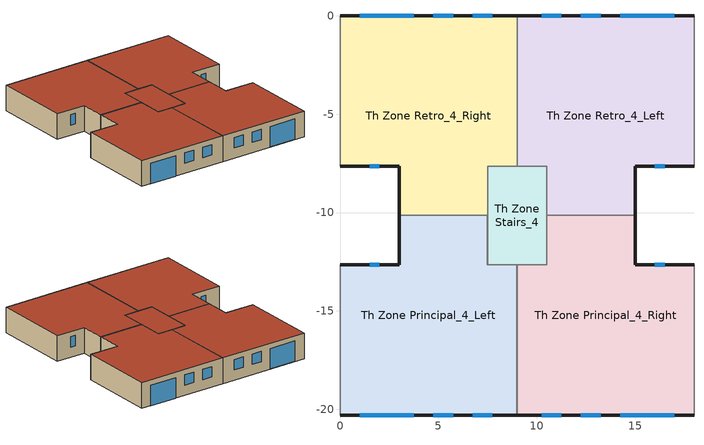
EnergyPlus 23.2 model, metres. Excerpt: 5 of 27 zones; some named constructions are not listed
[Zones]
Th Zone Principal_4_Left
 floor to Th Zone Principal_3_Left (Floor-Hollow Slab Between Floors): 9,-20.3 0,-20.3 0,-12.65 3,-12.65 3,-10.15 7.5,-10.15 7.5,-12.65 9,-12.65 z10.7
 wall outside (Facades): 0,-20.3 9,-20.3 / 3,-10.15 3,-12.65 0,-12.65 z10.7:13.2
 wall adiabatic (Dividing Wall): 0,-12.65 0,-20.3 z10.7:13.2
 wall to Th Zone Retro_4_Right (Internal Walls): 7.5,-10.15 3,-10.15 z10.7:13.2
 wall to Th Zone Principal_4_Right (Internal Walls): 9,-20.3 9,-12.65 z10.7:13.2
 wall to Th Zone Stairs_4 (Internal Walls): 9,-12.65 7.5,-12.65 7.5,-10.15 z10.7:13.2
 window (Window): 1,-20.3 3.75,-20.3 z10.7:12.7; 4.75,-20.3 5.75,-20.3 / 6.75,-20.3 7.75,-20.3 / 2,-12.65 1.5,-12.65 z11.7:12.7
 roof outside (Roof): 0,-20.3 9,-20.3 9,-12.65 7.5,-12.65 7.5,-10.15 3,-10.15 3,-12.65 0,-12.65 z13.2
Th Zone Principal_4_Right
 floor to Th Zone Principal_3_Right (Floor-Hollow Slab Between Floors): 18,-20.3 9,-20.3 9,-12.65 10.5,-12.65 10.5,-10.15 15,-10.15 15,-12.65 18,-12.65 z10.7
 wall outside (Facades): 9,-20.3 18,-20.3 / 18,-12.65 15,-12.65 15,-10.15 z10.7:13.2
 wall to Th Zone Retro_4_Left (Internal Walls): 15,-10.15 10.5,-10.15 z10.7:13.2
 wall adiabatic (Dividing Wall): 18,-20.3 18,-12.65 z10.7:13.2
 wall to Th Zone Stairs_4 (Internal Walls): 10.5,-10.15 10.5,-12.65 9,-12.65 z10.7:13.2
 window (Window): 14.25,-20.3 17,-20.3 z10.7:12.7; 12.25,-20.3 13.25,-20.3 / 10.25,-20.3 11.25,-20.3 / 16.5,-12.65 16,-12.65 z11.7:12.7
 roof outside (Roof): 9,-20.3 18,-20.3 18,-12.65 15,-12.65 15,-10.15 10.5,-10.15 10.5,-12.65 9,-12.65 z13.2
Th Zone Retro_4_Left
 floor to Th Zone Retro_3_Left (Floor-Hollow Slab Between Floors): 18,-7.65 15,-7.65 15,-10.15 10.5,-10.15 10.5,-7.65 9,-7.65 9,0 18,0 z10.7
 wall outside (Facades): 15,-10.15 15,-7.65 18,-7.65 / 18,0 9,0 z10.7:13.2
 wall adiabatic (Dividing Wall): 18,-7.65 18,0 z10.7:13.2
 wall to Th Zone Retro_4_Right (Internal Walls): 9,0 9,-7.65 z10.7:13.2
 wall to Th Zone Stairs_4 (Internal Walls): 9,-7.65 10.5,-7.65 10.5,-10.15 z10.7:13.2
 window (Window): 16,-7.65 16.5,-7.65 / 13.25,0 12.25,0 / 11.25,0 10.25,0 z11.7:12.7; 17,0 14.25,0 z10.7:12.7
 roof outside (Roof): 9,-7.65 10.5,-7.65 10.5,-10.15 15,-10.15 15,-7.65 18,-7.65 18,0 9,0 z13.2
Th Zone Retro_4_Right
 floor to Th Zone Retro_3_Right (Floor-Hollow Slab Between Floors): 9,-7.65 7.5,-7.65 7.5,-10.15 3,-10.15 3,-7.65 0,-7.65 0,0 9,0 z10.7
 wall outside (Facades): 0,-7.65 3,-7.65 3,-10.15 / 9,0 0,0 z10.7:13.2
 wall adiabatic (Dividing Wall): 0,0 0,-7.65 z10.7:13.2
 wall to Th Zone Stairs_4 (Internal Walls): 7.5,-10.15 7.5,-7.65 9,-7.65 z10.7:13.2
 window (Window): 1.5,-7.65 2,-7.65 / 5.75,0 4.75,0 / 7.75,0 6.75,0 z11.7:12.7; 3.75,0 1,0 z10.7:12.7
 roof outside (Roof): 0,-7.65 3,-7.65 3,-10.15 7.5,-10.15 7.5,-7.65 9,-7.65 9,0 0,0 z13.2
Th Zone Stairs_4
 floor to Th Zone Stairs_3 (Air Wall): 10.5,-12.65 7.5,-12.65 7.5,-7.65 10.5,-7.65 z10.7
 roof outside (Roof): 7.5,-12.65 10.5,-12.65 10.5,-7.65 7.5,-7.65 z13.2
[ENERGYMANAGEMENTSYSTEM:PROGRAM]
CountHours_Principal_3_Right: if (ComfStand == 1) || (ComfStand == 10); if (RMOT >= AHSTall) && (RMOT <= ACSTaul); if (Principal_3_Right_OpT <= ACSTnoTol); if (Principal_3_Right_OpT >= AHSTnoTol); set ComfHours_Principal_3_Right = 1*ZoneTimeStep; set DiscomfAppHotHours_Principal_3_Right = 0; set DiscomfAppColdHours_Principal_3_Right = 0; set DiscomfNonAppHotHours_Principal_3_Right = 0; set DiscomfNonAppColdHours_Principal_3_Right = 0; endif; elseif (Principal_3_Right_OpT > ACSTnoTol); set ComfHours_Principal_3_Right = 0; set DiscomfAppHotHours_Principal_3_Right = 1*ZoneTimeStep; set DiscomfAppColdHours_Principal_3_Right = 0; set DiscomfNonAppHotHours_Principal_3_Right = 0; set DiscomfNonAppColdHours_Principal_3_Right = 0; elseif (Principal_3_Right_OpT < AHSTnoTol); set ComfHours_Principal_3_Right = 0; set DiscomfAppHotHours_Principal_3_Right = 0; set DiscomfAppColdHours_Principal_3_Right = 1*ZoneTimeStep; set DiscomfNonAppHotHours_Principal_3_Right = 0; set DiscomfNonAppColdHours_Principal_3_Right = 0; endif; elseif (RMOT > ACSTaul); set ComfHours_Principal_3_Right = 0; set DiscomfAppHotHours_Principal_3_Right = 0; set DiscomfAppColdHours_Principal_3_Right = 0; set DiscomfNonAppHotHours_Principal_3_Right = 1*ZoneTimeStep; set DiscomfNonAppColdHours_Principal_3_Right = 0; elseif (RMOT < AHSTall); set ComfHours_Principal_3_Right = 0; set DiscomfAppHotHours_Principal_3_Right = 0; set DiscomfAppColdHours_Principal_3_Right = 0; set DiscomfNonAppHotHours_Principal_3_Right = 0; set DiscomfNonAppColdHours_Principal_3_Right = 1*ZoneTimeStep; endif; else; if (PMOT >= AHSTall) && (PMOT <= ACSTaul); if (Principal_3_Right_OpT <= ACSTnoTol); if (Principal_3_Right_OpT >= AHSTnoTol); set ComfHours_Principal_3_Right = 1*ZoneTimeStep; set DiscomfAppHotHours_Principal_3_Right = 0; set DiscomfAppColdHours_Principal_3_Right = 0; set DiscomfNonAppHotHours_Principal_3_Right = 0; set DiscomfNonAppColdHours_Principal_3_Right = 0; endif; elseif (Principal_3_Right_OpT > ACSTnoTol); set ComfHours_Principal_3_Right = 0; set DiscomfAppHotHours_Principal_3_Right = 1*ZoneTimeStep; set DiscomfAppColdHours_Principal_3_Right = 0; set DiscomfNonAppHotHours_Principal_3_Right = 0; set DiscomfNonAppColdHours_Principal_3_Right = 0; elseif (Principal_3_Right_OpT < AHSTnoTol); set ComfHours_Principal_3_Right = 0; set DiscomfAppHotHours_Principal_3_Right = 0; set DiscomfAppColdHours_Principal_3_Right = 1*ZoneTimeStep; set DiscomfNonAppHotHours_Principal_3_Right = 0; set DiscomfNonAppColdHours_Principal_3_Right = 0; endif; elseif (PMOT > ACSTaul); set ComfHours_Principal_3_Right = 0; set DiscomfAppHotHours_Principal_3_Right = 0; set DiscomfAppColdHours_Principal_3_Right = 0; set DiscomfNonAppHotHours_Principal_3_Right = 1*ZoneTimeStep; set DiscomfNonAppColdHours_Principal_3_Right = 0; elseif (PMOT < AHSTall); set ComfHours_Principal_3_Right = 0; set DiscomfAppHotHours_Principal_3_Right = 0; set DiscomfAppColdHours_Principal_3_Right = 0; set DiscomfNonAppHotHours_Principal_3_Right = 0; set DiscomfNonAppColdHours_Principal_3_Right = 1*ZoneTimeStep; endif; endif
CountHours_Retro_0_Left: if (ComfStand == 1) || (ComfStand == 10); if (RMOT >= AHSTall) && (RMOT <= ACSTaul); if (Retro_0_Left_OpT <= ACSTnoTol); if (Retro_0_Left_OpT >= AHSTnoTol); set ComfHours_Retro_0_Left = 1*ZoneTimeStep; set DiscomfAppHotHours_Retro_0_Left = 0; set DiscomfAppColdHours_Retro_0_Left = 0; set DiscomfNonAppHotHours_Retro_0_Left = 0; set DiscomfNonAppColdHours_Retro_0_Left = 0; endif; elseif (Retro_0_Left_OpT > ACSTnoTol); set ComfHours_Retro_0_Left = 0; set DiscomfAppHotHours_Retro_0_Left = 1*ZoneTimeStep; set DiscomfAppColdHours_Retro_0_Left = 0; set DiscomfNonAppHotHours_Retro_0_Left = 0; set DiscomfNonAppColdHours_Retro_0_Left = 0; elseif (Retro_0_Left_OpT < AHSTnoTol); set ComfHours_Retro_0_Left = 0; set DiscomfAppHotHours_Retro_0_Left = 0; set DiscomfAppColdHours_Retro_0_Left = 1*ZoneTimeStep; set DiscomfNonAppHotHours_Retro_0_Left = 0; set DiscomfNonAppColdHours_Retro_0_Left = 0; endif; elseif (RMOT > ACSTaul); set ComfHours_Retro_0_Left = 0; set DiscomfAppHotHours_Retro_0_Left = 0; set DiscomfAppColdHours_Retro_0_Left = 0; set DiscomfNonAppHotHours_Retro_0_Left = 1*ZoneTimeStep; set DiscomfNonAppColdHours_Retro_0_Left = 0; elseif (RMOT < AHSTall); set ComfHours_Retro_0_Left = 0; set DiscomfAppHotHours_Retro_0_Left = 0; set DiscomfAppColdHours_Retro_0_Left = 0; set DiscomfNonAppHotHours_Retro_0_Left = 0; set DiscomfNonAppColdHours_Retro_0_Left = 1*ZoneTimeStep; endif; else; if (PMOT >= AHSTall) && (PMOT <= ACSTaul); if (Retro_0_Left_OpT <= ACSTnoTol); if (Retro_0_Left_OpT >= AHSTnoTol); set ComfHours_Retro_0_Left = 1*ZoneTimeStep; set DiscomfAppHotHours_Retro_0_Left = 0; set DiscomfAppColdHours_Retro_0_Left = 0; set DiscomfNonAppHotHours_Retro_0_Left = 0; set DiscomfNonAppColdHours_Retro_0_Left = 0; endif; elseif (Retro_0_Left_OpT > ACSTnoTol); set ComfHours_Retro_0_Left = 0; set DiscomfAppHotHours_Retro_0_Left = 1*ZoneTimeStep; set DiscomfAppColdHours_Retro_0_Left = 0; set DiscomfNonAppHotHours_Retro_0_Left = 0; set DiscomfNonAppColdHours_Retro_0_Left = 0; elseif (Retro_0_Left_OpT < AHSTnoTol); set ComfHours_Retro_0_Left = 0; set DiscomfAppHotHours_Retro_0_Left = 0; set DiscomfAppColdHours_Retro_0_Left = 1*ZoneTimeStep; set DiscomfNonAppHotHours_Retro_0_Left = 0; set DiscomfNonAppColdHours_Retro_0_Left = 0; endif; elseif (PMOT > ACSTaul); set ComfHours_Retro_0_Left = 0; set DiscomfAppHotHours_Retro_0_Left = 0; set DiscomfAppColdHours_Retro_0_Left = 0; set DiscomfNonAppHotHours_Retro_0_Left = 1*ZoneTimeStep; set DiscomfNonAppColdHours_Retro_0_Left = 0; elseif (PMOT < AHSTall); set ComfHours_Retro_0_Left = 0; set DiscomfAppHotHours_Retro_0_Left = 0; set DiscomfAppColdHours_Retro_0_Left = 0; set DiscomfNonAppHotHours_Retro_0_Left = 0; set DiscomfNonAppColdHours_Retro_0_Left = 1*ZoneTimeStep; endif; endif
CountHours_Principal_0_Right: if (ComfStand == 1) || (ComfStand == 10); if (RMOT >= AHSTall) && (RMOT <= ACSTaul); if (Principal_0_Right_OpT <= ACSTnoTol); if (Principal_0_Right_OpT >= AHSTnoTol); set ComfHours_Principal_0_Right = 1*ZoneTimeStep; set DiscomfAppHotHours_Principal_0_Right = 0; set DiscomfAppColdHours_Principal_0_Right = 0; set DiscomfNonAppHotHours_Principal_0_Right = 0; set DiscomfNonAppColdHours_Principal_0_Right = 0; endif; elseif (Principal_0_Right_OpT > ACSTnoTol); set ComfHours_Principal_0_Right = 0; set DiscomfAppHotHours_Principal_0_Right = 1*ZoneTimeStep; set DiscomfAppColdHours_Principal_0_Right = 0; set DiscomfNonAppHotHours_Principal_0_Right = 0; set DiscomfNonAppColdHours_Principal_0_Right = 0; elseif (Principal_0_Right_OpT < AHSTnoTol); set ComfHours_Principal_0_Right = 0; set DiscomfAppHotHours_Principal_0_Right = 0; set DiscomfAppColdHours_Principal_0_Right = 1*ZoneTimeStep; set DiscomfNonAppHotHours_Principal_0_Right = 0; set DiscomfNonAppColdHours_Principal_0_Right = 0; endif; elseif (RMOT > ACSTaul); set ComfHours_Principal_0_Right = 0; set DiscomfAppHotHours_Principal_0_Right = 0; set DiscomfAppColdHours_Principal_0_Right = 0; set DiscomfNonAppHotHours_Principal_0_Right = 1*ZoneTimeStep; set DiscomfNonAppColdHours_Principal_0_Right = 0; elseif (RMOT < AHSTall); set ComfHours_Principal_0_Right = 0; set DiscomfAppHotHours_Principal_0_Right = 0; set DiscomfAppColdHours_Principal_0_Right = 0; set DiscomfNonAppHotHours_Principal_0_Right = 0; set DiscomfNonAppColdHours_Principal_0_Right = 1*ZoneTimeStep; endif; else; if (PMOT >= AHSTall) && (PMOT <= ACSTaul); if (Principal_0_Right_OpT <= ACSTnoTol); if (Principal_0_Right_OpT >= AHSTnoTol); set ComfHours_Principal_0_Right = 1*ZoneTimeStep; set DiscomfAppHotHours_Principal_0_Right = 0; set DiscomfAppColdHours_Principal_0_Right = 0; set DiscomfNonAppHotHours_Principal_0_Right = 0; set DiscomfNonAppColdHours_Principal_0_Right = 0; endif; elseif (Principal_0_Right_OpT > ACSTnoTol); set ComfHours_Principal_0_Right = 0; set DiscomfAppHotHours_Principal_0_Right = 1*ZoneTimeStep; set DiscomfAppColdHours_Principal_0_Right = 0; set DiscomfNonAppHotHours_Principal_0_Right = 0; set DiscomfNonAppColdHours_Principal_0_Right = 0; elseif (Principal_0_Right_OpT < AHSTnoTol); set ComfHours_Principal_0_Right = 0; set DiscomfAppHotHours_Principal_0_Right = 0; set DiscomfAppColdHours_Principal_0_Right = 1*ZoneTimeStep; set DiscomfNonAppHotHours_Principal_0_Right = 0; set DiscomfNonAppColdHours_Principal_0_Right = 0; endif; elseif (PMOT > ACSTaul); set ComfHours_Principal_0_Right = 0; set DiscomfAppHotHours_Principal_0_Right = 0; set DiscomfAppColdHours_Principal_0_Right = 0; set DiscomfNonAppHotHours_Principal_0_Right = 1*ZoneTimeStep; set DiscomfNonAppColdHours_Principal_0_Right = 0; elseif (PMOT < AHSTall); set ComfHours_Principal_0_Right = 0; set DiscomfAppHotHours_Principal_0_Right = 0; set DiscomfAppColdHours_Principal_0_Right = 0; set DiscomfNonAppHotHours_Principal_0_Right = 0; set DiscomfNonAppColdHours_Principal_0_Right = 1*ZoneTimeStep; endif; endif
CountHours_Retro_3_Right: if (ComfStand == 1) || (ComfStand == 10); if (RMOT >= AHSTall) && (RMOT <= ACSTaul); if (Retro_3_Right_OpT <= ACSTnoTol); if (Retro_3_Right_OpT >= AHSTnoTol); set ComfHours_Retro_3_Right = 1*ZoneTimeStep; set DiscomfAppHotHours_Retro_3_Right = 0; set DiscomfAppColdHours_Retro_3_Right = 0; set DiscomfNonAppHotHours_Retro_3_Right = 0; set DiscomfNonAppColdHours_Retro_3_Right = 0; endif; elseif (Retro_3_Right_OpT > ACSTnoTol); set ComfHours_Retro_3_Right = 0; set DiscomfAppHotHours_Retro_3_Right = 1*ZoneTimeStep; set DiscomfAppColdHours_Retro_3_Right = 0; set DiscomfNonAppHotHours_Retro_3_Right = 0; set DiscomfNonAppColdHours_Retro_3_Right = 0; elseif (Retro_3_Right_OpT < AHSTnoTol); set ComfHours_Retro_3_Right = 0; set DiscomfAppHotHours_Retro_3_Right = 0; set DiscomfAppColdHours_Retro_3_Right = 1*ZoneTimeStep; set DiscomfNonAppHotHours_Retro_3_Right = 0; set DiscomfNonAppColdHours_Retro_3_Right = 0; endif; elseif (RMOT > ACSTaul); set ComfHours_Retro_3_Right = 0; set DiscomfAppHotHours_Retro_3_Right = 0; set DiscomfAppColdHours_Retro_3_Right = 0; set DiscomfNonAppHotHours_Retro_3_Right = 1*ZoneTimeStep; set DiscomfNonAppColdHours_Retro_3_Right = 0; elseif (RMOT < AHSTall); set ComfHours_Retro_3_Right = 0; set DiscomfAppHotHours_Retro_3_Right = 0; set DiscomfAppColdHours_Retro_3_Right = 0; set DiscomfNonAppHotHours_Retro_3_Right = 0; set DiscomfNonAppColdHours_Retro_3_Right = 1*ZoneTimeStep; endif; else; if (PMOT >= AHSTall) && (PMOT <= ACSTaul); if (Retro_3_Right_OpT <= ACSTnoTol); if (Retro_3_Right_OpT >= AHSTnoTol); set ComfHours_Retro_3_Right = 1*ZoneTimeStep; set DiscomfAppHotHours_Retro_3_Right = 0; set DiscomfAppColdHours_Retro_3_Right = 0; set DiscomfNonAppHotHours_Retro_3_Right = 0; set DiscomfNonAppColdHours_Retro_3_Right = 0; endif; elseif (Retro_3_Right_OpT > ACSTnoTol); set ComfHours_Retro_3_Right = 0; set DiscomfAppHotHours_Retro_3_Right = 1*ZoneTimeStep; set DiscomfAppColdHours_Retro_3_Right = 0; set DiscomfNonAppHotHours_Retro_3_Right = 0; set DiscomfNonAppColdHours_Retro_3_Right = 0; elseif (Retro_3_Right_OpT < AHSTnoTol); set ComfHours_Retro_3_Right = 0; set DiscomfAppHotHours_Retro_3_Right = 0; set DiscomfAppColdHours_Retro_3_Right = 1*ZoneTimeStep; set DiscomfNonAppHotHours_Retro_3_Right = 0; set DiscomfNonAppColdHours_Retro_3_Right = 0; endif; elseif (PMOT > ACSTaul); set ComfHours_Retro_3_Right = 0; set DiscomfAppHotHours_Retro_3_Right = 0; set DiscomfAppColdHours_Retro_3_Right = 0; set DiscomfNonAppHotHours_Retro_3_Right = 1*ZoneTimeStep; set DiscomfNonAppColdHours_Retro_3_Right = 0; elseif (PMOT < AHSTall); set ComfHours_Retro_3_Right = 0; set DiscomfAppHotHours_Retro_3_Right = 0; set DiscomfAppColdHours_Retro_3_Right = 0; set DiscomfNonAppHotHours_Retro_3_Right = 0; set DiscomfNonAppColdHours_Retro_3_Right = 1*ZoneTimeStep; endif; endif
SetAppLimits: if ComfStand == 99; set ACSTaul = 0; set ACSTall = 0; set AHSTaul = 0; set AHSTall = 0; elseif ComfStand == 1; set ACSTaul = 30; set ACSTall = 10; set AHSTaul = 30; set AHSTall = 10; elseif ComfStand == 2 || ComfStand == 12; set ACSTaul = 33.5; set ACSTall = 10; set AHSTaul = 33.5; set AHSTall = 10; elseif ComfStand == 3; set ACSTaul = 30; set ACSTall = 5; set AHSTaul = 30; set AHSTall = 5; elseif (ComfStand == 4) || (ComfStand == 5); if CAT == 1; set ACSTaul = 28; set ACSTall = 18; set AHSTaul = 28; set AHSTall = 18; elseif CAT == 2; set ACSTaul = 30; set ACSTall = 18; set AHSTaul = 28; set AHSTall = 16; else; set ACSTaul = 50; set ACSTall = 50; set AHSTaul = 50; set AHSTall = 50; endif; elseif ComfStand == 6; set ACSTaul = 30; set ACSTall = -7; set AHSTaul = 30; set AHSTall = -7; elseif ComfStand == 7; set ACSTaul = 31; set ACSTall = 12.5; set AHSTaul = 31; set AHSTall = 12.5; elseif ComfStand == 8; set ACSTaul = 38.5; set ACSTall = 13; set AHSTaul = 38.5; set AHSTall = 13; elseif ComfStand == 9 || ComfStand == 10 || ComfStand == 11; set ACSTaul = 33; set ACSTall = 5.5; set AHSTaul = 33; set AHSTall = 5.5; elseif ComfStand == 13; set ACSTaul = 25; set ACSTall = 10; set AHSTaul = 25; set AHSTall = 10; elseif ComfStand == 14; set ACSTaul = 27; set ACSTall = 8; set AHSTaul = 27; set AHSTall = 8; elseif ComfStand == 15; set ACSTaul = 24.8; set ACSTall = 16.9; set AHSTaul = 24.8; set AHSTall = 16.9; elseif ComfStand == 16; set ACSTaul = 25.7; set ACSTall = 16.4; set AHSTaul = 25.7; set AHSTall = 16.4; elseif ComfStand == 17; if (DayOfYear <= 121) || (DayOfYear > 295); set ACSTaul = 25.25; set ACSTall = 11.25; set AHSTaul = 25.25; set AHSTall = 11.25; else; set ACSTaul = 45; set ACSTall = 23; set AHSTaul = 45; set AHSTall = 23; endif; elseif ComfStand == 18; if (DayOfYear <= 121) || (DayOfYear > 295); set ACSTaul = 27.5; set ACSTall = 15.5; set AHSTaul = 27.5; set AHSTall = 15.5; else; set ACSTaul = 34; set ACSTall = 23; set AHSTaul = 34; set AHSTall = 23; endif; elseif ComfStand == 19; if (DayOfYear <= 121) || (DayOfYear > 295); set ACSTaul = 25.25; set ACSTall = 5; set AHSTaul = 25.25; set AHSTall = 5; else; set ACSTaul = 25.25; set ACSTall = 11.75; set AHSTaul = 25.25; set AHSTall = 11.75; endif; elseif ComfStand == 20; if (DayOfYear <= 121) || (DayOfYear > 295); set ACSTaul = 29.75; set ACSTall = 13; set AHSTaul = 29.75; set AHSTall = 13; else; set ACSTaul = 45; set ACSTall = 23; set AHSTaul = 45; set AHSTall = 23; endif; elseif ComfStand == 21; set ACSTaul = 20; set ACSTall = 6.5; set AHSTaul = 20; set AHSTall = 6.5; else; set ACSTaul = 50; set ACSTall = 50; set AHSTaul = 50; set AHSTall = 50; endif
ApplyCAT: set CATcoolOffset = 0; set CATheatOffset = 0; if ComfStand == 99; set ACSToffset = 0 + 0; set AHSToffset = 0 + 0; elseif (ComfStand == 1 ); if (CAT == 1); set ACSToffset = 2+CATcoolOffset; set AHSToffset = -3+CATheatOffset; elseif (CAT == 2); set ACSToffset = 3+CATcoolOffset; set AHSToffset = -4+CATheatOffset; elseif (CAT == 3); set ACSToffset = 4+CATcoolOffset; set AHSToffset = -5+CATheatOffset; endif; elseif ComfStand == 2 || ComfStand == 3 || ComfStand == 11; if (CAT == 90); set ACSToffset = 2.5+CATcoolOffset; set AHSToffset = -2.5+CATheatOffset; elseif (CAT == 80); set ACSToffset = 3.5+CATcoolOffset; set AHSToffset = -3.5+CATheatOffset; endif; elseif (ComfStand == 4 ) || (ComfStand == 5) || (ComfStand == 6); set ACSToffset = 0+CATcoolOffset; set AHSToffset = 0+CATheatOffset; elseif (ComfStand == 7); if (CAT == 90); set ACSToffset = 2.4+CATcoolOffset; set AHSToffset = -2.4+CATheatOffset; elseif (CAT == 85); set ACSToffset = 3.3+CATcoolOffset; set AHSToffset = -3.3+CATheatOffset; elseif (CAT == 80); set ACSToffset = 4.1+CATcoolOffset; set AHSToffset = -4.1+CATheatOffset; endif; elseif (ComfStand == 8); if (CAT == 90); set ACSToffset = 3.5+CATcoolOffset; set AHSToffset = -3.5+CATheatOffset; elseif (CAT == 85); set ACSToffset = 4.8+CATcoolOffset; set AHSToffset = -4.8+CATheatOffset; elseif (CAT == 80); set ACSToffset = 5.9+CATcoolOffset; set AHSToffset = -5.9+CATheatOffset; endif; elseif ComfStand == 9 || ComfStand == 10; if (CAT == 90); set ACSToffset = 2.15+CATcoolOffset; set AHSToffset = -2.15+CATheatOffset; elseif (CAT == 80); set ACSToffset = 3.6+CATcoolOffset; set AHSToffset = -3.6+CATheatOffset; endif; elseif ComfStand == 12; if (CAT == 90); set ACSToffset = 1.7+CATcoolOffset; set AHSToffset = -1.7+CATheatOffset; elseif (CAT == 80); set ACSToffset = 2.89+CATcoolOffset; set AHSToffset = -2.89+CATheatOffset; endif; elseif ComfStand == 13; if (CAT == 90); set ACSToffset = 3.45+CATcoolOffset; set AHSToffset = -3.45+CATheatOffset; elseif (CAT == 80); set ACSToffset = 4.55+CATcoolOffset; set AHSToffset = -4.55+CATheatOffset; endif; elseif ComfStand == 14; if (CAT == 90); set ACSToffset = 3.5+CATcoolOffset; set AHSToffset = -3.5+CATheatOffset; elseif (CAT == 80); set ACSToffset = 4.5+CATcoolOffset; set AHSToffset = -4.5+CATheatOffset; endif; elseif ComfStand == 15; if (CAT == 90); set ACSToffset = 2.8+CATcoolOffset; set AHSToffset = -2.8+CATheatOffset; elseif (CAT == 80); set ACSToffset = 3.8+CATcoolOffset; set AHSToffset = -3.8+CATheatOffset; endif; elseif ComfStand == 16; if (CAT == 90); set ACSToffset = 1.1+CATcoolOffset; set AHSToffset = -1.1+CATheatOffset; elseif (CAT == 80); set ACSToffset = 2.1+CATcoolOffset; set AHSToffset = -2.1+CATheatOffset; endif; elseif (ComfStand == 17) || (ComfStand == 18); if CAT == 90; if (DayOfYear <= 121) || (DayOfYear > 295); set ACSToffset = 2+CATcoolOffset; set AHSToffset = -2+CATheatOffset; else; set ACSToffset = 2+CATcoolOffset; set AHSToffset = -2+CATheatOffset; endif; elseif CAT == 80; if (DayOfYear <= 121) || (DayOfYear > 295); set ACSToffset = 3+CATcoolOffset; set AHSToffset = -3+CATheatOffset; else; set ACSToffset = 3+CATcoolOffset; set AHSToffset = -3+CATheatOffset; endif; endif; elseif ComfStand == 19; if CAT == 90; if (DayOfYear <= 121) || (DayOfYear > 295); set ACSToffset = 2+CATcoolOffset; set AHSToffset = -2+CATheatOffset; else; set ACSToffset = 1+CATcoolOffset; set AHSToffset = -1+CATheatOffset; endif; elseif CAT == 80; if (DayOfYear <= 121) || (DayOfYear > 295); set ACSToffset = 3+CATcoolOffset; set AHSToffset = -3+CATheatOffset; else; set ACSToffset = 2+CATcoolOffset; set AHSToffset = -2+CATheatOffset; endif; endif; elseif ComfStand == 20; if CAT == 90; if (DayOfYear <= 121) || (DayOfYear > 295); set ACSToffset = 2+CATcoolOffset; set AHSToffset = -2+CATheatOffset; else; set ACSToffset = 5+CATcoolOffset; set AHSToffset = -5+CATheatOffset; endif; elseif CAT == 80; if (DayOfYear <= 121) || (DayOfYear > 295); set ACSToffset = 3+CATcoolOffset; set AHSToffset = -3+CATheatOffset; else; set ACSToffset = 6+CATcoolOffset; set AHSToffset = -6+CATheatOffset; endif; endif; elseif ComfStand == 21; if (CAT == 90); set ACSToffset = 2.5+CATcoolOffset; set AHSToffset = -2.5+CATheatOffset; elseif (CAT == 80); set ACSToffset = 4+CATcoolOffset; set AHSToffset = -4+CATheatOffset; endif; endif
CountHoursNoApp_Principal_Entr: if (Principal_Entr_OpT <= ACSTnoTol); if (Principal_Entr_OpT >= AHSTnoTol); set ComfHoursNoApp_Principal_Entr = 1*ZoneTimeStep; if Occ_count_Principal_Entr; set OccComfHoursNoApp_Principal_Entr = 1*ZoneTimeStep; else; set OccComfHoursNoApp_Principal_Entr = 0; endif; else; set ComfHoursNoApp_Principal_Entr = 0; endif; else; set ComfHoursNoApp_Principal_Entr = 0; endif; if Principal_Entr_OpT > ACSTnoTol || Principal_Entr_OpT < AHSTnoTol; if Occ_count_Principal_Entr; set OccDiscomfHoursNoApp_Principal_Entr = 1*ZoneTimeStep; else; set OccDiscomfHoursNoApp_Principal_Entr = 0; endif; else; set OccDiscomfHoursNoApp_Principal_Entr = 0; endif; if Occ_count_Principal_Entr > 0; set OccHours_Principal_Entr = 1*ZoneTimeStep; else; set OccHours_Principal_Entr = 0; endif
SetGeoVarPrincipal_Entr: set ZoneFloorArea_Principal_Entr = ZFA_Principal_Entr/2; set ZoneAirVolume_Principal_Entr = ZAV_Principal_Entr/2
CountHoursNoApp_Retro_0_Right: if (Retro_0_Right_OpT <= ACSTnoTol); if (Retro_0_Right_OpT >= AHSTnoTol); set ComfHoursNoApp_Retro_0_Right = 1*ZoneTimeStep; if Occ_count_Retro_0_Right; set OccComfHoursNoApp_Retro_0_Right = 1*ZoneTimeStep; else; set OccComfHoursNoApp_Retro_0_Right = 0; endif; else; set ComfHoursNoApp_Retro_0_Right = 0; endif; else; set ComfHoursNoApp_Retro_0_Right = 0; endif; if Retro_0_Right_OpT > ACSTnoTol || Retro_0_Right_OpT < AHSTnoTol; if Occ_count_Retro_0_Right; set OccDiscomfHoursNoApp_Retro_0_Right = 1*ZoneTimeStep; else; set OccDiscomfHoursNoApp_Retro_0_Right = 0; endif; else; set OccDiscomfHoursNoApp_Retro_0_Right = 0; endif; if Occ_count_Retro_0_Right > 0; set OccHours_Retro_0_Right = 1*ZoneTimeStep; else; set OccHours_Retro_0_Right = 0; endif
SetGeoVarRetro_0_Right: set ZoneFloorArea_Retro_0_Right = ZFA_Retro_0_Right/2; set ZoneAirVolume_Retro_0_Right = ZAV_Retro_0_Right/2
CountHoursNoApp_Principal_4_Right: if (Principal_4_Right_OpT <= ACSTnoTol); if (Principal_4_Right_OpT >= AHSTnoTol); set ComfHoursNoApp_Principal_4_Right = 1*ZoneTimeStep; if Occ_count_Principal_4_Right; set OccComfHoursNoApp_Principal_4_Right = 1*ZoneTimeStep; else; set OccComfHoursNoApp_Principal_4_Right = 0; endif; else; set ComfHoursNoApp_Principal_4_Right = 0; endif; else; set ComfHoursNoApp_Principal_4_Right = 0; endif; if Principal_4_Right_OpT > ACSTnoTol || Principal_4_Right_OpT < AHSTnoTol; if Occ_count_Principal_4_Right; set OccDiscomfHoursNoApp_Principal_4_Right = 1*ZoneTimeStep; else; set OccDiscomfHoursNoApp_Principal_4_Right = 0; endif; else; set OccDiscomfHoursNoApp_Principal_4_Right = 0; endif; if Occ_count_Principal_4_Right > 0; set OccHours_Principal_4_Right = 1*ZoneTimeStep; else; set OccHours_Principal_4_Right = 0; endif
SetGeoVarPrincipal_4_Right: set ZoneFloorArea_Principal_4_Right = ZFA_Principal_4_Right/2; set ZoneAirVolume_Principal_4_Right = ZAV_Principal_4_Right/2
CountHoursNoApp_Principal_0_Left: if (Principal_0_Left_OpT <= ACSTnoTol); if (Principal_0_Left_OpT >= AHSTnoTol); set ComfHoursNoApp_Principal_0_Left = 1*ZoneTimeStep; if Occ_count_Principal_0_Left; set OccComfHoursNoApp_Principal_0_Left = 1*ZoneTimeStep; else; set OccComfHoursNoApp_Principal_0_Left = 0; endif; else; set ComfHoursNoApp_Principal_0_Left = 0; endif; else; set ComfHoursNoApp_Principal_0_Left = 0; endif; if Principal_0_Left_OpT > ACSTnoTol || Principal_0_Left_OpT < AHSTnoTol; if Occ_count_Principal_0_Left; set OccDiscomfHoursNoApp_Principal_0_Left = 1*ZoneTimeStep; else; set OccDiscomfHoursNoApp_Principal_0_Left = 0; endif; else; set OccDiscomfHoursNoApp_Principal_0_Left = 0; endif; if Occ_count_Principal_0_Left > 0; set OccHours_Principal_0_Left = 1*ZoneTimeStep; else; set OccHours_Principal_0_Left = 0; endif
SetGeoVarPrincipal_0_Left: set ZoneFloorArea_Principal_0_Left = ZFA_Principal_0_Left/2; set ZoneAirVolume_Principal_0_Left = ZAV_Principal_0_Left/2
CountHoursNoApp_Principal_2_Right: if (Principal_2_Right_OpT <= ACSTnoTol); if (Principal_2_Right_OpT >= AHSTnoTol); set ComfHoursNoApp_Principal_2_Right = 1*ZoneTimeStep; if Occ_count_Principal_2_Right; set OccComfHoursNoApp_Principal_2_Right = 1*ZoneTimeStep; else; set OccComfHoursNoApp_Principal_2_Right = 0; endif; else; set ComfHoursNoApp_Principal_2_Right = 0; endif; else; set ComfHoursNoApp_Principal_2_Right = 0; endif; if Principal_2_Right_OpT > ACSTnoTol || Principal_2_Right_OpT < AHSTnoTol; if Occ_count_Principal_2_Right; set OccDiscomfHoursNoApp_Principal_2_Right = 1*ZoneTimeStep; else; set OccDiscomfHoursNoApp_Principal_2_Right = 0; endif; else; set OccDiscomfHoursNoApp_Principal_2_Right = 0; endif; if Occ_count_Principal_2_Right > 0; set OccHours_Principal_2_Right = 1*ZoneTimeStep; else; set OccHours_Principal_2_Right = 0; endif
SetGeoVarPrincipal_2_Right: set ZoneFloorArea_Principal_2_Right = ZFA_Principal_2_Right/2; set ZoneAirVolume_Principal_2_Right = ZAV_Principal_2_Right/2
CountHoursNoApp_Retro_Entr: if (Retro_Entr_OpT <= ACSTnoTol); if (Retro_Entr_OpT >= AHSTnoTol); set ComfHoursNoApp_Retro_Entr = 1*ZoneTimeStep; if Occ_count_Retro_Entr; set OccComfHoursNoApp_Retro_Entr = 1*ZoneTimeStep; else; set OccComfHoursNoApp_Retro_Entr = 0; endif; else; set ComfHoursNoApp_Retro_Entr = 0; endif; else; set ComfHoursNoApp_Retro_Entr = 0; endif; if Retro_Entr_OpT > ACSTnoTol || Retro_Entr_OpT < AHSTnoTol; if Occ_count_Retro_Entr; set OccDiscomfHoursNoApp_Retro_Entr = 1*ZoneTimeStep; else; set OccDiscomfHoursNoApp_Retro_Entr = 0; endif; else; set OccDiscomfHoursNoApp_Retro_Entr = 0; endif; if Occ_count_Retro_Entr > 0; set OccHours_Retro_Entr = 1*ZoneTimeStep; else; set OccHours_Retro_Entr = 0; endif
SetGeoVarRetro_Entr: set ZoneFloorArea_Retro_Entr = ZFA_Retro_Entr/2; set ZoneAirVolume_Retro_Entr = ZAV_Retro_Entr/2
CountHoursNoApp_Principal_3_Left: if (Principal_3_Left_OpT <= ACSTnoTol); if (Principal_3_Left_OpT >= AHSTnoTol); set ComfHoursNoApp_Principal_3_Left = 1*ZoneTimeStep; if Occ_count_Principal_3_Left; set OccComfHoursNoApp_Principal_3_Left = 1*ZoneTimeStep; else; set OccComfHoursNoApp_Principal_3_Left = 0; endif; else; set ComfHoursNoApp_Principal_3_Left = 0; endif; else; set ComfHoursNoApp_Principal_3_Left = 0; endif; if Principal_3_Left_OpT > ACSTnoTol || Principal_3_Left_OpT < AHSTnoTol; if Occ_count_Principal_3_Left; set OccDiscomfHoursNoApp_Principal_3_Left = 1*ZoneTimeStep; else; set OccDiscomfHoursNoApp_Principal_3_Left = 0; endif; else; set OccDiscomfHoursNoApp_Principal_3_Left = 0; endif; if Occ_count_Principal_3_Left > 0; set OccHours_Principal_3_Left = 1*ZoneTimeStep; else; set OccHours_Principal_3_Left = 0; endif
SetGeoVarPrincipal_3_Left: set ZoneFloorArea_Principal_3_Left = ZFA_Principal_3_Left/2; set ZoneAirVolume_Principal_3_Left = ZAV_Principal_3_Left/2
CountHoursNoApp_Retro_1_Left: if (Retro_1_Left_OpT <= ACSTnoTol); if (Retro_1_Left_OpT >= AHSTnoTol); set ComfHoursNoApp_Retro_1_Left = 1*ZoneTimeStep; if Occ_count_Retro_1_Left; set OccComfHoursNoApp_Retro_1_Left = 1*ZoneTimeStep; else; set OccComfHoursNoApp_Retro_1_Left = 0; endif; else; set ComfHoursNoApp_Retro_1_Left = 0; endif; else; set ComfHoursNoApp_Retro_1_Left = 0; endif; if Retro_1_Left_OpT > ACSTnoTol || Retro_1_Left_OpT < AHSTnoTol; if Occ_count_Retro_1_Left; set OccDiscomfHoursNoApp_Retro_1_Left = 1*ZoneTimeStep; else; set OccDiscomfHoursNoApp_Retro_1_Left = 0; endif; else; set OccDiscomfHoursNoApp_Retro_1_Left = 0; endif; if Occ_count_Retro_1_Left > 0; set OccHours_Retro_1_Left = 1*ZoneTimeStep; else; set OccHours_Retro_1_Left = 0; endif
SetGeoVarRetro_1_Left: set ZoneFloorArea_Retro_1_Left = ZFA_Retro_1_Left/2; set ZoneAirVolume_Retro_1_Left = ZAV_Retro_1_Left/2
CountHoursNoApp_Retro_1_Right: if (Retro_1_Right_OpT <= ACSTnoTol); if (Retro_1_Right_OpT >= AHSTnoTol); set ComfHoursNoApp_Retro_1_Right = 1*ZoneTimeStep; if Occ_count_Retro_1_Right; set OccComfHoursNoApp_Retro_1_Right = 1*ZoneTimeStep; else; set OccComfHoursNoApp_Retro_1_Right = 0; endif; else; set ComfHoursNoApp_Retro_1_Right = 0; endif; else; set ComfHoursNoApp_Retro_1_Right = 0; endif; if Retro_1_Right_OpT > ACSTnoTol || Retro_1_Right_OpT < AHSTnoTol; if Occ_count_Retro_1_Right; set OccDiscomfHoursNoApp_Retro_1_Right = 1*ZoneTimeStep; else; set OccDiscomfHoursNoApp_Retro_1_Right = 0; endif; else; set OccDiscomfHoursNoApp_Retro_1_Right = 0; endif; if Occ_count_Retro_1_Right > 0; set OccHours_Retro_1_Right = 1*ZoneTimeStep; else; set OccHours_Retro_1_Right = 0; endif
SetGeoVarRetro_1_Right: set ZoneFloorArea_Retro_1_Right = ZFA_Retro_1_Right/2; set ZoneAirVolume_Retro_1_Right = ZAV_Retro_1_Right/2
CountHoursNoApp_Retro_2_Left: if (Retro_2_Left_OpT <= ACSTnoTol); if (Retro_2_Left_OpT >= AHSTnoTol); set ComfHoursNoApp_Retro_2_Left = 1*ZoneTimeStep; if Occ_count_Retro_2_Left; set OccComfHoursNoApp_Retro_2_Left = 1*ZoneTimeStep; else; set OccComfHoursNoApp_Retro_2_Left = 0; endif; else; set ComfHoursNoApp_Retro_2_Left = 0; endif; else; set ComfHoursNoApp_Retro_2_Left = 0; endif; if Retro_2_Left_OpT > ACSTnoTol || Retro_2_Left_OpT < AHSTnoTol; if Occ_count_Retro_2_Left; set OccDiscomfHoursNoApp_Retro_2_Left = 1*ZoneTimeStep; else; set OccDiscomfHoursNoApp_Retro_2_Left = 0; endif; else; set OccDiscomfHoursNoApp_Retro_2_Left = 0; endif; if Occ_count_Retro_2_Left > 0; set OccHours_Retro_2_Left = 1*ZoneTimeStep; else; set OccHours_Retro_2_Left = 0; endif
SetGeoVarRetro_2_Left: set ZoneFloorArea_Retro_2_Left = ZFA_Retro_2_Left/2; set ZoneAirVolume_Retro_2_Left = ZAV_Retro_2_Left/2
CountHoursNoApp_Retro_2_Right: if (Retro_2_Right_OpT <= ACSTnoTol); if (Retro_2_Right_OpT >= AHSTnoTol); set ComfHoursNoApp_Retro_2_Right = 1*ZoneTimeStep; if Occ_count_Retro_2_Right; set OccComfHoursNoApp_Retro_2_Right = 1*ZoneTimeStep; else; set OccComfHoursNoApp_Retro_2_Right = 0; endif; else; set ComfHoursNoApp_Retro_2_Right = 0; endif; else; set ComfHoursNoApp_Retro_2_Right = 0; endif; if Retro_2_Right_OpT > ACSTnoTol || Retro_2_Right_OpT < AHSTnoTol; if Occ_count_Retro_2_Right; set OccDiscomfHoursNoApp_Retro_2_Right = 1*ZoneTimeStep; else; set OccDiscomfHoursNoApp_Retro_2_Right = 0; endif; else; set OccDiscomfHoursNoApp_Retro_2_Right = 0; endif; if Occ_count_Retro_2_Right > 0; set OccHours_Retro_2_Right = 1*ZoneTimeStep; else; set OccHours_Retro_2_Right = 0; endif
SetGeoVarRetro_2_Right: set ZoneFloorArea_Retro_2_Right = ZFA_Retro_2_Right/2; set ZoneAirVolume_Retro_2_Right = ZAV_Retro_2_Right/2
CountHoursNoApp_Retro_4_Right: if (Retro_4_Right_OpT <= ACSTnoTol); if (Retro_4_Right_OpT >= AHSTnoTol); set ComfHoursNoApp_Retro_4_Right = 1*ZoneTimeStep; if Occ_count_Retro_4_Right; set OccComfHoursNoApp_Retro_4_Right = 1*ZoneTimeStep; else; set OccComfHoursNoApp_Retro_4_Right = 0; endif; else; set ComfHoursNoApp_Retro_4_Right = 0; endif; else; set ComfHoursNoApp_Retro_4_Right = 0; endif; if Retro_4_Right_OpT > ACSTnoTol || Retro_4_Right_OpT < AHSTnoTol; if Occ_count_Retro_4_Right; set OccDiscomfHoursNoApp_Retro_4_Right = 1*ZoneTimeStep; else; set OccDiscomfHoursNoApp_Retro_4_Right = 0; endif; else; set OccDiscomfHoursNoApp_Retro_4_Right = 0; endif; if Occ_count_Retro_4_Right > 0; set OccHours_Retro_4_Right = 1*ZoneTimeStep; else; set OccHours_Retro_4_Right = 0; endif
SetGeoVarRetro_4_Right: set ZoneFloorArea_Retro_4_Right = ZFA_Retro_4_Right/2; set ZoneAirVolume_Retro_4_Right = ZAV_Retro_4_Right/2
CountHoursNoApp_Retro_4_Left: if (Retro_4_Left_OpT <= ACSTnoTol); if (Retro_4_Left_OpT >= AHSTnoTol); set ComfHoursNoApp_Retro_4_Left = 1*ZoneTimeStep; if Occ_count_Retro_4_Left; set OccComfHoursNoApp_Retro_4_Left = 1*ZoneTimeStep; else; set OccComfHoursNoApp_Retro_4_Left = 0; endif; else; set ComfHoursNoApp_Retro_4_Left = 0; endif; else; set ComfHoursNoApp_Retro_4_Left = 0; endif; if Retro_4_Left_OpT > ACSTnoTol || Retro_4_Left_OpT < AHSTnoTol; if Occ_count_Retro_4_Left; set OccDiscomfHoursNoApp_Retro_4_Left = 1*ZoneTimeStep; else; set OccDiscomfHoursNoApp_Retro_4_Left = 0; endif; else; set OccDiscomfHoursNoApp_Retro_4_Left = 0; endif; if Occ_count_Retro_4_Left > 0; set OccHours_Retro_4_Left = 1*ZoneTimeStep; else; set OccHours_Retro_4_Left = 0; endif
SetGeoVarRetro_4_Left: set ZoneFloorArea_Retro_4_Left = ZFA_Retro_4_Left/2; set ZoneAirVolume_Retro_4_Left = ZAV_Retro_4_Left/2
CountHoursNoApp_Principal_1_Left: if (Principal_1_Left_OpT <= ACSTnoTol); if (Principal_1_Left_OpT >= AHSTnoTol); set ComfHoursNoApp_Principal_1_Left = 1*ZoneTimeStep; if Occ_count_Principal_1_Left; set OccComfHoursNoApp_Principal_1_Left = 1*ZoneTimeStep; else; set OccComfHoursNoApp_Principal_1_Left = 0; endif; else; set ComfHoursNoApp_Principal_1_Left = 0; endif; else; set ComfHoursNoApp_Principal_1_Left = 0; endif; if Principal_1_Left_OpT > ACSTnoTol || Principal_1_Left_OpT < AHSTnoTol; if Occ_count_Principal_1_Left; set OccDiscomfHoursNoApp_Principal_1_Left = 1*ZoneTimeStep; else; set OccDiscomfHoursNoApp_Principal_1_Left = 0; endif; else; set OccDiscomfHoursNoApp_Principal_1_Left = 0; endif; if Occ_count_Principal_1_Left > 0; set OccHours_Principal_1_Left = 1*ZoneTimeStep; else; set OccHours_Principal_1_Left = 0; endif
SetGeoVarPrincipal_1_Left: set ZoneFloorArea_Principal_1_Left = ZFA_Principal_1_Left/2; set ZoneAirVolume_Principal_1_Left = ZAV_Principal_1_Left/2
CountHoursNoApp_Principal_2_Left: if (Principal_2_Left_OpT <= ACSTnoTol); if (Principal_2_Left_OpT >= AHSTnoTol); set ComfHoursNoApp_Principal_2_Left = 1*ZoneTimeStep; if Occ_count_Principal_2_Left; set OccComfHoursNoApp_Principal_2_Left = 1*ZoneTimeStep; else; set OccComfHoursNoApp_Principal_2_Left = 0; endif; else; set ComfHoursNoApp_Principal_2_Left = 0; endif; else; set ComfHoursNoApp_Principal_2_Left = 0; endif; if Principal_2_Left_OpT > ACSTnoTol || Principal_2_Left_OpT < AHSTnoTol; if Occ_count_Principal_2_Left; set OccDiscomfHoursNoApp_Principal_2_Left = 1*ZoneTimeStep; else; set OccDiscomfHoursNoApp_Principal_2_Left = 0; endif; else; set OccDiscomfHoursNoApp_Principal_2_Left = 0; endif; if Occ_count_Principal_2_Left > 0; set OccHours_Principal_2_Left = 1*ZoneTimeStep; else; set OccHours_Principal_2_Left = 0; endif
SetGeoVarPrincipal_2_Left: set ZoneFloorArea_Principal_2_Left = ZFA_Principal_2_Left/2; set ZoneAirVolume_Principal_2_Left = ZAV_Principal_2_Left/2
CountHoursNoApp_Principal_4_Left: if (Principal_4_Left_OpT <= ACSTnoTol); if (Principal_4_Left_OpT >= AHSTnoTol); set ComfHoursNoApp_Principal_4_Left = 1*ZoneTimeStep; if Occ_count_Principal_4_Left; set OccComfHoursNoApp_Principal_4_Left = 1*ZoneTimeStep; else; set OccComfHoursNoApp_Principal_4_Left = 0; endif; else; set ComfHoursNoApp_Principal_4_Left = 0; endif; else; set ComfHoursNoApp_Principal_4_Left = 0; endif; if Principal_4_Left_OpT > ACSTnoTol || Principal_4_Left_OpT < AHSTnoTol; if Occ_count_Principal_4_Left; set OccDiscomfHoursNoApp_Principal_4_Left = 1*ZoneTimeStep; else; set OccDiscomfHoursNoApp_Principal_4_Left = 0; endif; else; set OccDiscomfHoursNoApp_Principal_4_Left = 0; endif; if Occ_count_Principal_4_Left > 0; set OccHours_Principal_4_Left = 1*ZoneTimeStep; else; set OccHours_Principal_4_Left = 0; endif
SetGeoVarPrincipal_4_Left: set ZoneFloorArea_Principal_4_Left = ZFA_Principal_4_Left/2; set ZoneAirVolume_Principal_4_Left = ZAV_Principal_4_Left/2
CountHoursNoApp_Principal_1_Right: if (Principal_1_Right_OpT <= ACSTnoTol); if (Principal_1_Right_OpT >= AHSTnoTol); set ComfHoursNoApp_Principal_1_Right = 1*ZoneTimeStep; if Occ_count_Principal_1_Right; set OccComfHoursNoApp_Principal_1_Right = 1*ZoneTimeStep; else; set OccComfHoursNoApp_Principal_1_Right = 0; endif; else; set ComfHoursNoApp_Principal_1_Right = 0; endif; else; set ComfHoursNoApp_Principal_1_Right = 0; endif; if Principal_1_Right_OpT > ACSTnoTol || Principal_1_Right_OpT < AHSTnoTol; if Occ_count_Principal_1_Right; set OccDiscomfHoursNoApp_Principal_1_Right = 1*ZoneTimeStep; else; set OccDiscomfHoursNoApp_Principal_1_Right = 0; endif; else; set OccDiscomfHoursNoApp_Principal_1_Right = 0; endif; if Occ_count_Principal_1_Right > 0; set OccHours_Principal_1_Right = 1*ZoneTimeStep; else; set OccHours_Principal_1_Right = 0; endif
SetGeoVarPrincipal_1_Right: set ZoneFloorArea_Principal_1_Right = ZFA_Principal_1_Right/2; set ZoneAirVolume_Principal_1_Right = ZAV_Principal_1_Right/2
CountHoursNoApp_Retro_3_Left: if (Retro_3_Left_OpT <= ACSTnoTol); if (Retro_3_Left_OpT >= AHSTnoTol); set ComfHoursNoApp_Retro_3_Left = 1*ZoneTimeStep; if Occ_count_Retro_3_Left; set OccComfHoursNoApp_Retro_3_Left = 1*ZoneTimeStep; else; set OccComfHoursNoApp_Retro_3_Left = 0; endif; else; set ComfHoursNoApp_Retro_3_Left = 0; endif; else; set ComfHoursNoApp_Retro_3_Left = 0; endif; if Retro_3_Left_OpT > ACSTnoTol || Retro_3_Left_OpT < AHSTnoTol; if Occ_count_Retro_3_Left; set OccDiscomfHoursNoApp_Retro_3_Left = 1*ZoneTimeStep; else; set OccDiscomfHoursNoApp_Retro_3_Left = 0; endif; else; set OccDiscomfHoursNoApp_Retro_3_Left = 0; endif; if Occ_count_Retro_3_Left > 0; set OccHours_Retro_3_Left = 1*ZoneTimeStep; else; set OccHours_Retro_3_Left = 0; endif
SetGeoVarRetro_3_Left: set ZoneFloorArea_Retro_3_Left = ZFA_Retro_3_Left/2; set ZoneAirVolume_Retro_3_Left = ZAV_Retro_3_Left/2
CountHoursNoApp_Principal_3_Right: if (Principal_3_Right_OpT <= ACSTnoTol); if (Principal_3_Right_OpT >= AHSTnoTol); set ComfHoursNoApp_Principal_3_Right = 1*ZoneTimeStep; if Occ_count_Principal_3_Right; set OccComfHoursNoApp_Principal_3_Right = 1*ZoneTimeStep; else; set OccComfHoursNoApp_Principal_3_Right = 0; endif; else; set ComfHoursNoApp_Principal_3_Right = 0; endif; else; set ComfHoursNoApp_Principal_3_Right = 0; endif; if Principal_3_Right_OpT > ACSTnoTol || Principal_3_Right_OpT < AHSTnoTol; if Occ_count_Principal_3_Right; set OccDiscomfHoursNoApp_Principal_3_Right = 1*ZoneTimeStep; else; set OccDiscomfHoursNoApp_Principal_3_Right = 0; endif; else; set OccDiscomfHoursNoApp_Principal_3_Right = 0; endif; if Occ_count_Principal_3_Right > 0; set OccHours_Principal_3_Right = 1*ZoneTimeStep; else; set OccHours_Principal_3_Right = 0; endif
SetGeoVarPrincipal_3_Right: set ZoneFloorArea_Principal_3_Right = ZFA_Principal_3_Right/2; set ZoneAirVolume_Principal_3_Right = ZAV_Principal_3_Right/2
CountHoursNoApp_Retro_0_Left: if (Retro_0_Left_OpT <= ACSTnoTol); if (Retro_0_Left_OpT >= AHSTnoTol); set ComfHoursNoApp_Retro_0_Left = 1*ZoneTimeStep; if Occ_count_Retro_0_Left; set OccComfHoursNoApp_Retro_0_Left = 1*ZoneTimeStep; else; set OccComfHoursNoApp_Retro_0_Left = 0; endif; else; set ComfHoursNoApp_Retro_0_Left = 0; endif; else; set ComfHoursNoApp_Retro_0_Left = 0; endif; if Retro_0_Left_OpT > ACSTnoTol || Retro_0_Left_OpT < AHSTnoTol; if Occ_count_Retro_0_Left; set OccDiscomfHoursNoApp_Retro_0_Left = 1*ZoneTimeStep; else; set OccDiscomfHoursNoApp_Retro_0_Left = 0; endif; else; set OccDiscomfHoursNoApp_Retro_0_Left = 0; endif; if Occ_count_Retro_0_Left > 0; set OccHours_Retro_0_Left = 1*ZoneTimeStep; else; set OccHours_Retro_0_Left = 0; endif
SetGeoVarRetro_0_Left: set ZoneFloorArea_Retro_0_Left = ZFA_Retro_0_Left/2; set ZoneAirVolume_Retro_0_Left = ZAV_Retro_0_Left/2
CountHoursNoApp_Principal_0_Right: if (Principal_0_Right_OpT <= ACSTnoTol); if (Principal_0_Right_OpT >= AHSTnoTol); set ComfHoursNoApp_Principal_0_Right = 1*ZoneTimeStep; if Occ_count_Principal_0_Right; set OccComfHoursNoApp_Principal_0_Right = 1*ZoneTimeStep; else; set OccComfHoursNoApp_Principal_0_Right = 0; endif; else; set ComfHoursNoApp_Principal_0_Right = 0; endif; else; set ComfHoursNoApp_Principal_0_Right = 0; endif; if Principal_0_Right_OpT > ACSTnoTol || Principal_0_Right_OpT < AHSTnoTol; if Occ_count_Principal_0_Right; set OccDiscomfHoursNoApp_Principal_0_Right = 1*ZoneTimeStep; else; set OccDiscomfHoursNoApp_Principal_0_Right = 0; endif; else; set OccDiscomfHoursNoApp_Principal_0_Right = 0; endif; if Occ_count_Principal_0_Right > 0; set OccHours_Principal_0_Right = 1*ZoneTimeStep; else; set OccHours_Principal_0_Right = 0; endif
SetGeoVarPrincipal_0_Right: set ZoneFloorArea_Principal_0_Right = ZFA_Principal_0_Right/2; set ZoneAirVolume_Principal_0_Right = ZAV_Principal_0_Right/2
CountHoursNoApp_Retro_3_Right: if (Retro_3_Right_OpT <= ACSTnoTol); if (Retro_3_Right_OpT >= AHSTnoTol); set ComfHoursNoApp_Retro_3_Right = 1*ZoneTimeStep; if Occ_count_Retro_3_Right; set OccComfHoursNoApp_Retro_3_Right = 1*ZoneTimeStep; else; set OccComfHoursNoApp_Retro_3_Right = 0; endif; else; set ComfHoursNoApp_Retro_3_Right = 0; endif; else; set ComfHoursNoApp_Retro_3_Right = 0; endif; if Retro_3_Right_OpT > ACSTnoTol || Retro_3_Right_OpT < AHSTnoTol; if Occ_count_Retro_3_Right; set OccDiscomfHoursNoApp_Retro_3_Right = 1*ZoneTimeStep; else; set OccDiscomfHoursNoApp_Retro_3_Right = 0; endif; else; set OccDiscomfHoursNoApp_Retro_3_Right = 0; endif; if Occ_count_Retro_3_Right > 0; set OccHours_Retro_3_Right = 1*ZoneTimeStep; else; set OccHours_Retro_3_Right = 0; endif
SetGeoVarRetro_3_Right: set ZoneFloorArea_Retro_3_Right = ZFA_Retro_3_Right/2; set ZoneAirVolume_Retro_3_Right = ZAV_Retro_3_Right/2
SetInputData: set ComfStand = 2; set CAT = 80; set ComfMod = 3; set HVACmode = 0; set VentCtrl = 0; set VSToffset = 0; set MinOToffset = 7; set MaxWindSpeed = 6; set ACSTtol = -0.1; set AHSTtol = 0.1; set CoolSeasonStart = 121; set CoolSeasonEnd = 274
ApplyAST_Principal_Entr: set ACST_Act_Principal_Entr = ACST; set AHST_Act_Principal_Entr = AHST
ApplyAST_Retro_0_Right: set ACST_Act_Retro_0_Right = ACST; set AHST_Act_Retro_0_Right = AHST
ApplyAST_Principal_4_Right: set ACST_Act_Principal_4_Right = ACST; set AHST_Act_Principal_4_Right = AHST
ApplyAST_Principal_0_Left: set ACST_Act_Principal_0_Left = ACST; set AHST_Act_Principal_0_Left = AHST
ApplyAST_Principal_2_Right: set ACST_Act_Principal_2_Right = ACST; set AHST_Act_Principal_2_Right = AHST
ApplyAST_Retro_Entr: set ACST_Act_Retro_Entr = ACST; set AHST_Act_Retro_Entr = AHST
ApplyAST_Principal_3_Left: set ACST_Act_Principal_3_Left = ACST; set AHST_Act_Principal_3_Left = AHST
ApplyAST_Retro_1_Left: set ACST_Act_Retro_1_Left = ACST; set AHST_Act_Retro_1_Left = AHST
ApplyAST_Retro_1_Right: set ACST_Act_Retro_1_Right = ACST; set AHST_Act_Retro_1_Right = AHST
ApplyAST_Retro_2_Left: set ACST_Act_Retro_2_Left = ACST; set AHST_Act_Retro_2_Left = AHST
ApplyAST_Retro_2_Right: set ACST_Act_Retro_2_Right = ACST; set AHST_Act_Retro_2_Right = AHST
ApplyAST_Retro_4_Right: set ACST_Act_Retro_4_Right = ACST; set AHST_Act_Retro_4_Right = AHST
ApplyAST_Retro_4_Left: set ACST_Act_Retro_4_Left = ACST; set AHST_Act_Retro_4_Left = AHST
ApplyAST_Principal_1_Left: set ACST_Act_Principal_1_Left = ACST; set AHST_Act_Principal_1_Left = AHST
ApplyAST_Principal_2_Left: set ACST_Act_Principal_2_Left = ACST; set AHST_Act_Principal_2_Left = AHST
ApplyAST_Principal_4_Left: set ACST_Act_Principal_4_Left = ACST; set AHST_Act_Principal_4_Left = AHST
ApplyAST_Principal_1_Right: set ACST_Act_Principal_1_Right = ACST; set AHST_Act_Principal_1_Right = AHST
ApplyAST_Retro_3_Left: set ACST_Act_Retro_3_Left = ACST; set AHST_Act_Retro_3_Left = AHST
ApplyAST_Principal_3_Right: set ACST_Act_Principal_3_Right = ACST; set AHST_Act_Principal_3_Right = AHST
ApplyAST_Retro_0_Left: set ACST_Act_Retro_0_Left = ACST; set AHST_Act_Retro_0_Left = AHST
ApplyAST_Principal_0_Right: set ACST_Act_Principal_0_Right = ACST; set AHST_Act_Principal_0_Right = AHST
ApplyAST_Retro_3_Right: set ACST_Act_Retro_3_Right = ACST; set AHST_Act_Retro_3_Right = AHST
[ENERGYMANAGEMENTSYSTEM:GLOBALVARIABLE]
ACST; AHST; ACSTnoTol; AHSTnoTol; ComfStand; ACSTaul; ACSTall; AHSTaul; AHSTall; CAT; ACSToffset; AHSToffset; ComfMod; ComfTemp; ACSTtol; AHSTtol; SetpointAcc; roundedACST; roundedAHST; CoolSeasonStart; CoolSeasonEnd; m; n
ComfHours_Principal_Entr; DiscomfAppHotHours_Principal_Entr; DiscomfAppColdHours_Principal_Entr; DiscomfNonAppHotHours_Principal_Entr; DiscomfNonAppColdHours_Principal_Entr; ComfHoursNoApp_Principal_Entr; ZoneFloorArea_Principal_Entr; ZoneAirVolume_Principal_Entr; OccHours_Principal_Entr; OccComfHoursNoApp_Principal_Entr; OccDiscomfHoursNoApp_Principal_Entr
ComfHours_Retro_0_Right; DiscomfAppHotHours_Retro_0_Right; DiscomfAppColdHours_Retro_0_Right; DiscomfNonAppHotHours_Retro_0_Right; DiscomfNonAppColdHours_Retro_0_Right; ComfHoursNoApp_Retro_0_Right; ZoneFloorArea_Retro_0_Right; ZoneAirVolume_Retro_0_Right; OccHours_Retro_0_Right; OccComfHoursNoApp_Retro_0_Right; OccDiscomfHoursNoApp_Retro_0_Right
ComfHours_Principal_4_Right; DiscomfAppHotHours_Principal_4_Right; DiscomfAppColdHours_Principal_4_Right; DiscomfNonAppHotHours_Principal_4_Right; DiscomfNonAppColdHours_Principal_4_Right; ComfHoursNoApp_Principal_4_Right; ZoneFloorArea_Principal_4_Right; ZoneAirVolume_Principal_4_Right; OccHours_Principal_4_Right; OccComfHoursNoApp_Principal_4_Right; OccDiscomfHoursNoApp_Principal_4_Right
ComfHours_Principal_0_Left; DiscomfAppHotHours_Principal_0_Left; DiscomfAppColdHours_Principal_0_Left; DiscomfNonAppHotHours_Principal_0_Left; DiscomfNonAppColdHours_Principal_0_Left; ComfHoursNoApp_Principal_0_Left; ZoneFloorArea_Principal_0_Left; ZoneAirVolume_Principal_0_Left; OccHours_Principal_0_Left; OccComfHoursNoApp_Principal_0_Left; OccDiscomfHoursNoApp_Principal_0_Left
ComfHours_Principal_2_Right; DiscomfAppHotHours_Principal_2_Right; DiscomfAppColdHours_Principal_2_Right; DiscomfNonAppHotHours_Principal_2_Right; DiscomfNonAppColdHours_Principal_2_Right; ComfHoursNoApp_Principal_2_Right; ZoneFloorArea_Principal_2_Right; ZoneAirVolume_Principal_2_Right; OccHours_Principal_2_Right; OccComfHoursNoApp_Principal_2_Right; OccDiscomfHoursNoApp_Principal_2_Right
